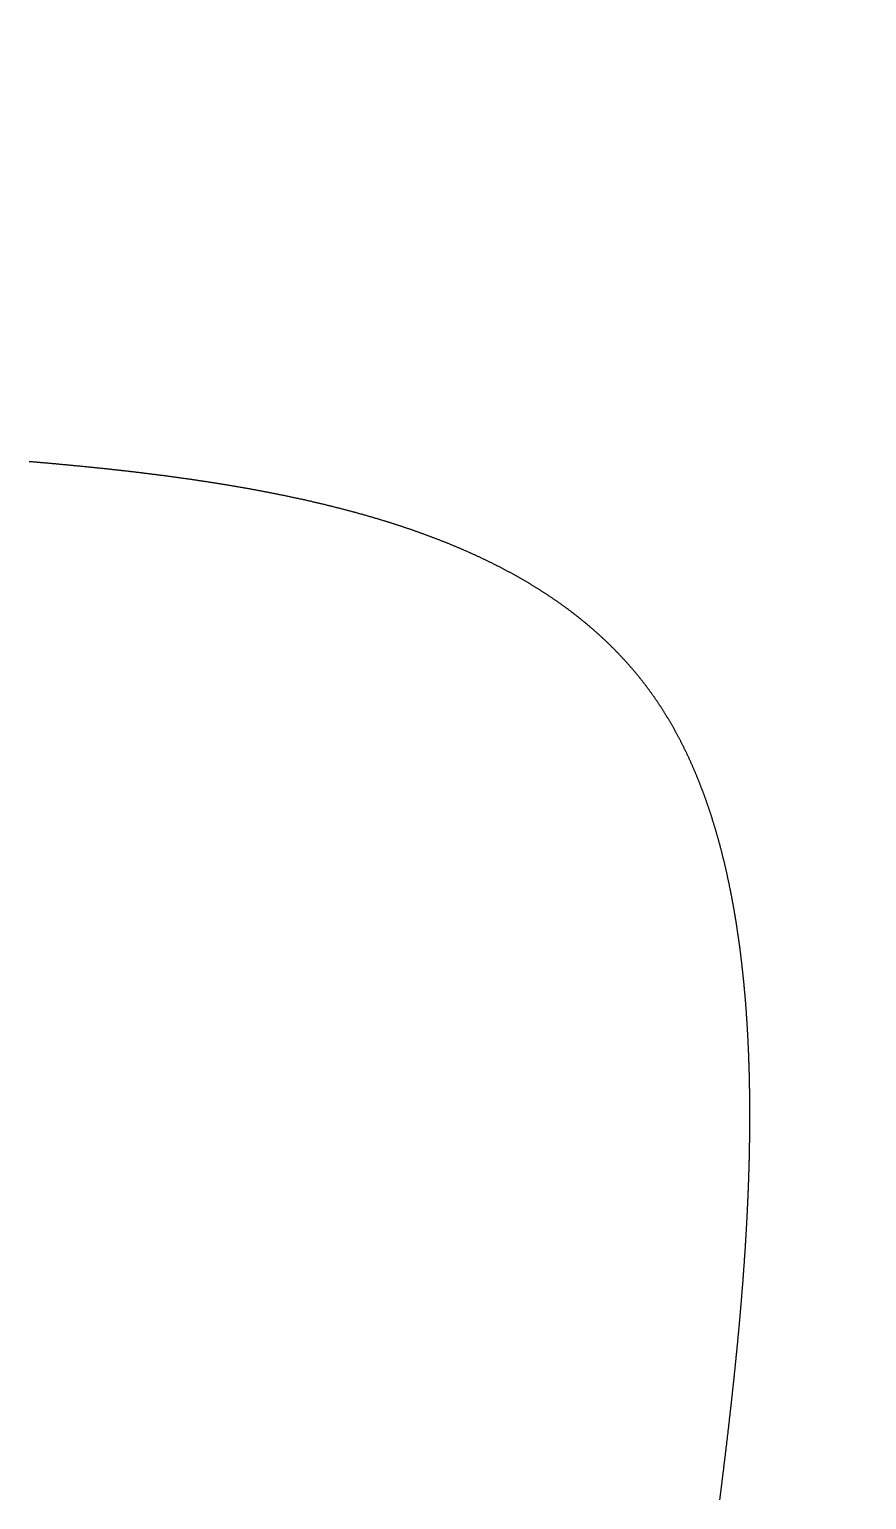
# Model space of a CAD drawing. Header units: millimetres. Extents: x 88 to 97873, y 32 to 55088.
# Drawn here: x 48704.098 to 48706.492, y 4954.312 to 4958.513 of the extents above; entities that cross this region are included whole.
import ezdxf

# ---------------------------------------------------------------- set-up
doc = ezdxf.new("R2010")
doc.units = ezdxf.units.MM
doc.header["$LTSCALE"] = 0.3

msp = doc.modelspace()

# ---------------------------------------------------------------- linework, layer by layer
msp.add_lwpolyline([(48706.0723, 4954.3116), (48706.0725, 4954.3135), (48706.0728, 4954.3154), (48706.073, 4954.3173), (48706.0733, 4954.3192), (48706.0735, 4954.3211), (48706.0738, 4954.3231), (48706.074, 4954.325), (48706.0742, 4954.3269), (48706.0745, 4954.3288), (48706.0747, 4954.3307), (48706.075, 4954.3326), (48706.0752, 4954.3345), (48706.0755, 4954.3364), (48706.0757, 4954.3384), (48706.0759, 4954.3403), (48706.0762, 4954.3422), (48706.0764, 4954.3441), (48706.0767, 4954.346), (48706.0769, 4954.348), (48706.0771, 4954.3499), (48706.0774, 4954.3518), (48706.0776, 4954.3537), (48706.0779, 4954.3557), (48706.0781, 4954.3576), (48706.0783, 4954.3595), (48706.0786, 4954.3615), (48706.0788, 4954.3634), (48706.0791, 4954.3653), (48706.0793, 4954.3673), (48706.0796, 4954.3692), (48706.0798, 4954.3712), (48706.08, 4954.3731), (48706.0803, 4954.375), (48706.0805, 4954.377), (48706.0808, 4954.3789), (48706.081, 4954.3809), (48706.0812, 4954.3828), (48706.0815, 4954.3848), (48706.0817, 4954.3867), (48706.082, 4954.3887), (48706.0822, 4954.3906), (48706.0824, 4954.3926), (48706.0827, 4954.3946), (48706.0829, 4954.3965), (48706.0832, 4954.3985), (48706.0834, 4954.4004), (48706.0836, 4954.4024), (48706.0839, 4954.4044), (48706.0841, 4954.4063), (48706.0844, 4954.4083), (48706.0846, 4954.4103), (48706.0848, 4954.4122), (48706.0851, 4954.4142), (48706.0853, 4954.4162), (48706.0856, 4954.4182), (48706.0858, 4954.4201), (48706.086, 4954.4221), (48706.0863, 4954.4241), (48706.0865, 4954.4261), (48706.0868, 4954.4281), (48706.087, 4954.43), (48706.0872, 4954.432), (48706.0875, 4954.434), (48706.0877, 4954.436), (48706.088, 4954.438), (48706.0882, 4954.44), (48706.0884, 4954.442), (48706.0887, 4954.444), (48706.0889, 4954.446), (48706.0891, 4954.448), (48706.0894, 4954.45), (48706.0896, 4954.452), (48706.0899, 4954.454), (48706.0901, 4954.456), (48706.0903, 4954.458), (48706.0906, 4954.46), (48706.0908, 4954.462), (48706.0911, 4954.464), (48706.0913, 4954.466), (48706.0915, 4954.468), (48706.0918, 4954.47), (48706.092, 4954.4721), (48706.0923, 4954.4741), (48706.0925, 4954.4761), (48706.0927, 4954.4781), (48706.093, 4954.4801), (48706.0932, 4954.4822), (48706.0934, 4954.4842), (48706.0937, 4954.4862), (48706.0939, 4954.4882), (48706.0942, 4954.4903), (48706.0944, 4954.4923), (48706.0946, 4954.4943), (48706.0949, 4954.4964), (48706.0951, 4954.4984), (48706.0953, 4954.5004), (48706.0956, 4954.5025), (48706.0958, 4954.5045), (48706.0961, 4954.5065), (48706.0963, 4954.5086), (48706.0965, 4954.5106), (48706.0968, 4954.5127), (48706.097, 4954.5147), (48706.0972, 4954.5168), (48706.0975, 4954.5188), (48706.0977, 4954.5209), (48706.098, 4954.5229), (48706.0982, 4954.525), (48706.0984, 4954.527), (48706.0987, 4954.5291), (48706.0989, 4954.5311), (48706.0991, 4954.5332), (48706.0994, 4954.5353), (48706.0996, 4954.5373), (48706.0998, 4954.5394), (48706.1001, 4954.5414), (48706.1003, 4954.5435), (48706.1006, 4954.5456), (48706.1008, 4954.5476), (48706.101, 4954.5497), (48706.1013, 4954.5518), (48706.1015, 4954.5539), (48706.1017, 4954.5559), (48706.102, 4954.558), (48706.1022, 4954.5601), (48706.1024, 4954.5622), (48706.1027, 4954.5642), (48706.1029, 4954.5663), (48706.1031, 4954.5684), (48706.1034, 4954.5705), (48706.1036, 4954.5726), (48706.1038, 4954.5746), (48706.1041, 4954.5767), (48706.1043, 4954.5788), (48706.1045, 4954.5809), (48706.1048, 4954.583), (48706.105, 4954.5851), (48706.1052, 4954.5872), (48706.1055, 4954.5893), (48706.1057, 4954.5914), (48706.1059, 4954.5935), (48706.1062, 4954.5956), (48706.1064, 4954.5977), (48706.1066, 4954.5998), (48706.1069, 4954.6019), (48706.1071, 4954.604), (48706.1073, 4954.6061), (48706.1075, 4954.6082), (48706.1078, 4954.6103), (48706.108, 4954.6124), (48706.1082, 4954.6145), (48706.1085, 4954.6166), (48706.1087, 4954.6187), (48706.1089, 4954.6208), (48706.1092, 4954.623), (48706.1094, 4954.6251), (48706.1096, 4954.6272), (48706.1098, 4954.6293), (48706.1101, 4954.6314), (48706.1103, 4954.6335), (48706.1105, 4954.6357), (48706.1108, 4954.6378), (48706.111, 4954.6399), (48706.1112, 4954.642), (48706.1114, 4954.6442), (48706.1117, 4954.6463), (48706.1119, 4954.6484), (48706.1121, 4954.6505), (48706.1123, 4954.6527), (48706.1126, 4954.6548), (48706.1128, 4954.6569), (48706.113, 4954.6591), (48706.1132, 4954.6612), (48706.1135, 4954.6634), (48706.1137, 4954.6655), (48706.1139, 4954.6676), (48706.1141, 4954.6698), (48706.1144, 4954.6719), (48706.1146, 4954.6741), (48706.1148, 4954.6762), (48706.115, 4954.6783), (48706.1153, 4954.6805), (48706.1155, 4954.6826), (48706.1157, 4954.6848), (48706.1159, 4954.6869), (48706.1161, 4954.6891), (48706.1164, 4954.6912), (48706.1166, 4954.6934), (48706.1168, 4954.6955), (48706.117, 4954.6977), (48706.1172, 4954.6998), (48706.1175, 4954.702), (48706.1177, 4954.7042), (48706.1179, 4954.7063), (48706.1181, 4954.7085), (48706.1183, 4954.7106), (48706.1186, 4954.7128), (48706.1188, 4954.715), (48706.119, 4954.7171), (48706.1192, 4954.7193), (48706.1194, 4954.7215), (48706.1196, 4954.7236), (48706.1199, 4954.7258), (48706.1201, 4954.728), (48706.1203, 4954.7301), (48706.1205, 4954.7323), (48706.1207, 4954.7345), (48706.1209, 4954.7366), (48706.1211, 4954.7388), (48706.1214, 4954.741), (48706.1216, 4954.7432), (48706.1218, 4954.7453), (48706.122, 4954.7475), (48706.1222, 4954.7497), (48706.1224, 4954.7519), (48706.1226, 4954.7541), (48706.1228, 4954.7562), (48706.123, 4954.7584), (48706.1233, 4954.7606), (48706.1235, 4954.7628), (48706.1237, 4954.765), (48706.1239, 4954.7672), (48706.1241, 4954.7694), (48706.1243, 4954.7715), (48706.1245, 4954.7737), (48706.1247, 4954.7759), (48706.1249, 4954.7781), (48706.1251, 4954.7803), (48706.1253, 4954.7825), (48706.1255, 4954.7847), (48706.1257, 4954.7869), (48706.126, 4954.7891), (48706.1262, 4954.7913), (48706.1264, 4954.7935), (48706.1266, 4954.7957), (48706.1268, 4954.7979), (48706.127, 4954.8001), (48706.1272, 4954.8023), (48706.1274, 4954.8045), (48706.1276, 4954.8067), (48706.1278, 4954.8089), (48706.128, 4954.8111), (48706.1282, 4954.8133), (48706.1284, 4954.8155), (48706.1286, 4954.8177), (48706.1288, 4954.8199), (48706.129, 4954.8221), (48706.1292, 4954.8243), (48706.1294, 4954.8266), (48706.1296, 4954.8288), (48706.1298, 4954.831), (48706.13, 4954.8332), (48706.1302, 4954.8354), (48706.1304, 4954.8376), (48706.1306, 4954.8398), (48706.1307, 4954.8421), (48706.1309, 4954.8443), (48706.1311, 4954.8465), (48706.1313, 4954.8487), (48706.1315, 4954.8509), (48706.1317, 4954.8532), (48706.1319, 4954.8554), (48706.1321, 4954.8576), (48706.1323, 4954.8598), (48706.1325, 4954.862), (48706.1327, 4954.8643), (48706.1329, 4954.8665), (48706.133, 4954.8687), (48706.1332, 4954.8709), (48706.1334, 4954.8732), (48706.1336, 4954.8754), (48706.1338, 4954.8776), (48706.134, 4954.8799), (48706.1342, 4954.8821), (48706.1343, 4954.8843), (48706.1345, 4954.8866), (48706.1347, 4954.8888), (48706.1349, 4954.891), (48706.1351, 4954.8933), (48706.1353, 4954.8955), (48706.1354, 4954.8977), (48706.1356, 4954.9), (48706.1358, 4954.9022), (48706.136, 4954.9044), (48706.1362, 4954.9067), (48706.1364, 4954.9089), (48706.1365, 4954.9112), (48706.1367, 4954.9134), (48706.1369, 4954.9156), (48706.1371, 4954.9179), (48706.1372, 4954.9201), (48706.1374, 4954.9224), (48706.1376, 4954.9246), (48706.1378, 4954.9269), (48706.1379, 4954.9291), (48706.1381, 4954.9314), (48706.1383, 4954.9336), (48706.1385, 4954.9359), (48706.1386, 4954.9381), (48706.1388, 4954.9404), (48706.139, 4954.9426), (48706.1391, 4954.9449), (48706.1393, 4954.9471), (48706.1395, 4954.9494), (48706.1397, 4954.9516), (48706.1398, 4954.9539), (48706.14, 4954.9561), (48706.1402, 4954.9584), (48706.1403, 4954.9606), (48706.1405, 4954.9629), (48706.1407, 4954.9651), (48706.1408, 4954.9674), (48706.141, 4954.9696), (48706.1411, 4954.9719), (48706.1413, 4954.9742), (48706.1415, 4954.9764), (48706.1416, 4954.9787), (48706.1418, 4954.9809), (48706.1419, 4954.9832), (48706.1421, 4954.9855), (48706.1423, 4954.9877), (48706.1424, 4954.99), (48706.1426, 4954.9923), (48706.1427, 4954.9945), (48706.1429, 4954.9968), (48706.1431, 4954.999), (48706.1432, 4955.0013), (48706.1434, 4955.0036), (48706.1435, 4955.0058), (48706.1437, 4955.0081), (48706.1438, 4955.0104), (48706.144, 4955.0126), (48706.1441, 4955.0149), (48706.1443, 4955.0172), (48706.1444, 4955.0194), (48706.1446, 4955.0217), (48706.1447, 4955.024), (48706.1449, 4955.0263), (48706.145, 4955.0285), (48706.1452, 4955.0308), (48706.1453, 4955.0331), (48706.1455, 4955.0353), (48706.1456, 4955.0376), (48706.1457, 4955.0399), (48706.1459, 4955.0422), (48706.146, 4955.0444), (48706.1462, 4955.0467), (48706.1463, 4955.049), (48706.1464, 4955.0513), (48706.1466, 4955.0535), (48706.1467, 4955.0558), (48706.1469, 4955.0581), (48706.147, 4955.0604), (48706.1471, 4955.0627), (48706.1473, 4955.0649), (48706.1474, 4955.0672), (48706.1475, 4955.0695), (48706.1477, 4955.0718), (48706.1478, 4955.0741), (48706.1479, 4955.0763), (48706.1481, 4955.0786), (48706.1482, 4955.0809), (48706.1483, 4955.0832), (48706.1485, 4955.0855), (48706.1486, 4955.0877), (48706.1487, 4955.09), (48706.1488, 4955.0923), (48706.149, 4955.0946), (48706.1491, 4955.0969), (48706.1492, 4955.0992), (48706.1494, 4955.1015), (48706.1495, 4955.1037), (48706.1496, 4955.106), (48706.1497, 4955.1083), (48706.1498, 4955.1106), (48706.15, 4955.1129), (48706.1501, 4955.1152), (48706.1502, 4955.1175), (48706.1503, 4955.1197), (48706.1504, 4955.122), (48706.1506, 4955.1243), (48706.1507, 4955.1266), (48706.1508, 4955.1289), (48706.1509, 4955.1312), (48706.151, 4955.1335), (48706.1511, 4955.1358), (48706.1512, 4955.1381), (48706.1513, 4955.1404), (48706.1515, 4955.1426), (48706.1516, 4955.1449), (48706.1517, 4955.1472), (48706.1518, 4955.1495), (48706.1519, 4955.1518), (48706.152, 4955.1541), (48706.1521, 4955.1564), (48706.1522, 4955.1587), (48706.1523, 4955.161), (48706.1524, 4955.1633), (48706.1525, 4955.1656), (48706.1526, 4955.1679), (48706.1527, 4955.1702), (48706.1528, 4955.1725), (48706.1529, 4955.1748), (48706.153, 4955.177), (48706.1531, 4955.1793), (48706.1532, 4955.1816), (48706.1533, 4955.1839), (48706.1534, 4955.1862), (48706.1535, 4955.1885), (48706.1536, 4955.1908), (48706.1537, 4955.1931), (48706.1538, 4955.1954), (48706.1539, 4955.1977), (48706.1539, 4955.2), (48706.154, 4955.2023), (48706.1541, 4955.2046), (48706.1542, 4955.2069), (48706.1543, 4955.2092), (48706.1544, 4955.2115), (48706.1545, 4955.2138), (48706.1545, 4955.2161), (48706.1546, 4955.2184), (48706.1547, 4955.2207), (48706.1548, 4955.223), (48706.1549, 4955.2253), (48706.155, 4955.2276), (48706.155, 4955.2299), (48706.1551, 4955.2322), (48706.1552, 4955.2345), (48706.1553, 4955.2368), (48706.1553, 4955.2391), (48706.1554, 4955.2414), (48706.1555, 4955.2437), (48706.1556, 4955.246), (48706.1556, 4955.2483), (48706.1557, 4955.2506), (48706.1558, 4955.2529), (48706.1558, 4955.2552), (48706.1559, 4955.2575), (48706.156, 4955.2598), (48706.156, 4955.2621), (48706.1561, 4955.2644), (48706.1562, 4955.2667), (48706.1562, 4955.269), (48706.1563, 4955.2713), (48706.1563, 4955.2736), (48706.1564, 4955.2759), (48706.1565, 4955.2782), (48706.1565, 4955.2805), (48706.1566, 4955.2828), (48706.1566, 4955.2851), (48706.1567, 4955.2874), (48706.1567, 4955.2897), (48706.1568, 4955.292), (48706.1568, 4955.2943), (48706.1569, 4955.2966), (48706.1569, 4955.2989), (48706.157, 4955.3013), (48706.157, 4955.3036), (48706.1571, 4955.3059), (48706.1571, 4955.3082), (48706.1572, 4955.3105), (48706.1572, 4955.3128), (48706.1573, 4955.3151), (48706.1573, 4955.3174), (48706.1574, 4955.3197), (48706.1574, 4955.322), (48706.1574, 4955.3243), (48706.1575, 4955.3266), (48706.1575, 4955.3289), (48706.1575, 4955.3312), (48706.1576, 4955.3335), (48706.1576, 4955.3358), (48706.1576, 4955.3381), (48706.1577, 4955.3404), (48706.1577, 4955.3427), (48706.1577, 4955.345), (48706.1578, 4955.3473), (48706.1578, 4955.3496), (48706.1578, 4955.3519), (48706.1579, 4955.3542), (48706.1579, 4955.3565), (48706.1579, 4955.3588), (48706.1579, 4955.3611), (48706.1579, 4955.3634), (48706.158, 4955.3657), (48706.158, 4955.368), (48706.158, 4955.3703), (48706.158, 4955.3726), (48706.158, 4955.3749), (48706.1581, 4955.3772), (48706.1581, 4955.3795), (48706.1581, 4955.3818), (48706.1581, 4955.3841), (48706.1581, 4955.3864), (48706.1581, 4955.3887), (48706.1581, 4955.391), (48706.1581, 4955.3933), (48706.1581, 4955.3956), (48706.1582, 4955.3979), (48706.1582, 4955.4002), (48706.1582, 4955.4025), (48706.1582, 4955.4048), (48706.1582, 4955.4071), (48706.1582, 4955.4094), (48706.1582, 4955.4117), (48706.1582, 4955.414), (48706.1582, 4955.4163), (48706.1582, 4955.4186), (48706.1582, 4955.4209), (48706.1582, 4955.4232), (48706.1581, 4955.4255), (48706.1581, 4955.4278), (48706.1581, 4955.4301), (48706.1581, 4955.4324), (48706.1581, 4955.4347), (48706.1581, 4955.437), (48706.1581, 4955.4393), (48706.1581, 4955.4416), (48706.1581, 4955.4439), (48706.158, 4955.4462), (48706.158, 4955.4485), (48706.158, 4955.4508), (48706.158, 4955.4531), (48706.158, 4955.4554), (48706.1579, 4955.4577), (48706.1579, 4955.46), (48706.1579, 4955.4623), (48706.1579, 4955.4646), (48706.1578, 4955.4669), (48706.1578, 4955.4692), (48706.1578, 4955.4715), (48706.1577, 4955.4738), (48706.1577, 4955.4761), (48706.1577, 4955.4784), (48706.1576, 4955.4806), (48706.1576, 4955.4829), (48706.1576, 4955.4852), (48706.1575, 4955.4875), (48706.1575, 4955.4898), (48706.1575, 4955.4921), (48706.1574, 4955.4944), (48706.1574, 4955.4967), (48706.1573, 4955.499), (48706.1573, 4955.5013), (48706.1572, 4955.5036), (48706.1572, 4955.5059), (48706.1571, 4955.5081), (48706.1571, 4955.5104), (48706.1571, 4955.5127), (48706.157, 4955.515), (48706.1569, 4955.5173), (48706.1569, 4955.5196), (48706.1568, 4955.5219), (48706.1568, 4955.5242), (48706.1567, 4955.5264), (48706.1567, 4955.5287), (48706.1566, 4955.531), (48706.1565, 4955.5333), (48706.1565, 4955.5356), (48706.1564, 4955.5379), (48706.1564, 4955.5402), (48706.1563, 4955.5424), (48706.1562, 4955.5447), (48706.1561, 4955.547), (48706.1561, 4955.5493), (48706.156, 4955.5516), (48706.1559, 4955.5539), (48706.1559, 4955.5561), (48706.1558, 4955.5584), (48706.1557, 4955.5607), (48706.1556, 4955.563), (48706.1556, 4955.5653), (48706.1555, 4955.5676), (48706.1554, 4955.5698), (48706.1553, 4955.5721), (48706.1552, 4955.5744), (48706.1551, 4955.5767), (48706.1551, 4955.5789), (48706.155, 4955.5812), (48706.1549, 4955.5835), (48706.1548, 4955.5858), (48706.1547, 4955.5881), (48706.1546, 4955.5903), (48706.1545, 4955.5926), (48706.1544, 4955.5949), (48706.1543, 4955.5972), (48706.1542, 4955.5994), (48706.1541, 4955.6017), (48706.154, 4955.604), (48706.1539, 4955.6062), (48706.1538, 4955.6085), (48706.1537, 4955.6108), (48706.1536, 4955.6131), (48706.1535, 4955.6153), (48706.1534, 4955.6176), (48706.1533, 4955.6199), (48706.1532, 4955.6221), (48706.1531, 4955.6244), (48706.1529, 4955.6267), (48706.1528, 4955.6289), (48706.1527, 4955.6312), (48706.1526, 4955.6335), (48706.1525, 4955.6357), (48706.1524, 4955.638), (48706.1522, 4955.6403), (48706.1521, 4955.6425), (48706.152, 4955.6448), (48706.1519, 4955.6471), (48706.1517, 4955.6493), (48706.1516, 4955.6516), (48706.1515, 4955.6538), (48706.1513, 4955.6561), (48706.1512, 4955.6584), (48706.1511, 4955.6606), (48706.1509, 4955.6629), (48706.1508, 4955.6651), (48706.1507, 4955.6674), (48706.1505, 4955.6697), (48706.1504, 4955.6719), (48706.1503, 4955.6742), (48706.1501, 4955.6764), (48706.15, 4955.6787), (48706.1498, 4955.6809), (48706.1497, 4955.6832), (48706.1495, 4955.6854), (48706.1494, 4955.6877), (48706.1492, 4955.6899), (48706.1491, 4955.6922), (48706.1489, 4955.6944), (48706.1488, 4955.6967), (48706.1486, 4955.6989), (48706.1484, 4955.7012), (48706.1483, 4955.7034), (48706.1481, 4955.7057), (48706.148, 4955.7079), (48706.1478, 4955.7102), (48706.1476, 4955.7124), (48706.1475, 4955.7147), (48706.1473, 4955.7169), (48706.1471, 4955.7192), (48706.147, 4955.7214), (48706.1468, 4955.7236), (48706.1466, 4955.7259), (48706.1464, 4955.7281), (48706.1463, 4955.7304), (48706.1461, 4955.7326), (48706.1459, 4955.7348), (48706.1457, 4955.7371), (48706.1455, 4955.7393), (48706.1453, 4955.7416), (48706.1452, 4955.7438), (48706.145, 4955.746), (48706.1448, 4955.7483), (48706.1446, 4955.7505), (48706.1444, 4955.7527), (48706.1442, 4955.755), (48706.144, 4955.7572), (48706.1438, 4955.7594), (48706.1436, 4955.7616), (48706.1434, 4955.7639), (48706.1432, 4955.7661), (48706.143, 4955.7683), (48706.1428, 4955.7706), (48706.1426, 4955.7728), (48706.1424, 4955.775), (48706.1422, 4955.7772), (48706.142, 4955.7795), (48706.1418, 4955.7817), (48706.1416, 4955.7839), (48706.1414, 4955.7861), (48706.1411, 4955.7883), (48706.1409, 4955.7906), (48706.1407, 4955.7928), (48706.1405, 4955.795), (48706.1403, 4955.7972), (48706.14, 4955.7994), (48706.1398, 4955.8016), (48706.1396, 4955.8039), (48706.1394, 4955.8061), (48706.1391, 4955.8083), (48706.1389, 4955.8105), (48706.1387, 4955.8127), (48706.1384, 4955.8149), (48706.1382, 4955.8171), (48706.138, 4955.8193), (48706.1377, 4955.8215), (48706.1375, 4955.8237), (48706.1373, 4955.826), (48706.137, 4955.8282), (48706.1368, 4955.8304), (48706.1365, 4955.8326), (48706.1363, 4955.8348), (48706.136, 4955.837), (48706.1358, 4955.8392), (48706.1355, 4955.8414), (48706.1353, 4955.8436), (48706.135, 4955.8458), (48706.1348, 4955.848), (48706.1345, 4955.8502), (48706.1342, 4955.8524), (48706.134, 4955.8545), (48706.1337, 4955.8567), (48706.1335, 4955.8589), (48706.1332, 4955.8611), (48706.1329, 4955.8633), (48706.1327, 4955.8655), (48706.1324, 4955.8677), (48706.1321, 4955.8699), (48706.1318, 4955.8721), (48706.1316, 4955.8743), (48706.1313, 4955.8764), (48706.131, 4955.8786), (48706.1307, 4955.8808), (48706.1304, 4955.883), (48706.1302, 4955.8852), (48706.1299, 4955.8874), (48706.1296, 4955.8895), (48706.1293, 4955.8917), (48706.129, 4955.8939), (48706.1287, 4955.8961), (48706.1284, 4955.8982), (48706.1281, 4955.9004), (48706.1278, 4955.9026), (48706.1275, 4955.9048), (48706.1272, 4955.9069), (48706.1269, 4955.9091), (48706.1266, 4955.9113), (48706.1263, 4955.9134), (48706.126, 4955.9156), (48706.1257, 4955.9178), (48706.1254, 4955.9199), (48706.1251, 4955.9221), (48706.1248, 4955.9243), (48706.1245, 4955.9264), (48706.1241, 4955.9286), (48706.1238, 4955.9307), (48706.1235, 4955.9329), (48706.1232, 4955.9351), (48706.1229, 4955.9372), (48706.1225, 4955.9394), (48706.1222, 4955.9415), (48706.1219, 4955.9437), (48706.1216, 4955.9458), (48706.1212, 4955.948), (48706.1209, 4955.9501), (48706.1206, 4955.9523), (48706.1202, 4955.9544), (48706.1199, 4955.9566), (48706.1195, 4955.9587), (48706.1192, 4955.9609), (48706.1189, 4955.963), (48706.1185, 4955.9651), (48706.1182, 4955.9673), (48706.1178, 4955.9694), (48706.1175, 4955.9716), (48706.1171, 4955.9737), (48706.1168, 4955.9758), (48706.1164, 4955.978), (48706.1161, 4955.9801), (48706.1157, 4955.9822), (48706.1153, 4955.9844), (48706.115, 4955.9865), (48706.1146, 4955.9886), (48706.1142, 4955.9908), (48706.1139, 4955.9929), (48706.1135, 4955.995), (48706.1131, 4955.9971), (48706.1128, 4955.9993), (48706.1124, 4956.0014), (48706.112, 4956.0035), (48706.1116, 4956.0056), (48706.1113, 4956.0078), (48706.1109, 4956.0099), (48706.1105, 4956.012), (48706.1101, 4956.0141), (48706.1097, 4956.0162), (48706.1093, 4956.0183), (48706.1089, 4956.0204), (48706.1086, 4956.0226), (48706.1082, 4956.0247), (48706.1078, 4956.0268), (48706.1074, 4956.0289), (48706.107, 4956.031), (48706.1066, 4956.0331), (48706.1062, 4956.0352), (48706.1058, 4956.0373), (48706.1054, 4956.0394), (48706.1049, 4956.0415), (48706.1045, 4956.0436), (48706.1041, 4956.0457), (48706.1037, 4956.0478), (48706.1033, 4956.0499), (48706.1029, 4956.052), (48706.1025, 4956.0541), (48706.102, 4956.0562), (48706.1016, 4956.0582), (48706.1012, 4956.0603), (48706.1008, 4956.0624), (48706.1003, 4956.0645), (48706.0999, 4956.0666), (48706.0995, 4956.0687), (48706.0991, 4956.0708), (48706.0986, 4956.0728), (48706.0982, 4956.0749), (48706.0977, 4956.077), (48706.0973, 4956.0791), (48706.0969, 4956.0811), (48706.0964, 4956.0832), (48706.096, 4956.0853), (48706.0955, 4956.0874), (48706.0951, 4956.0894), (48706.0946, 4956.0915), (48706.0942, 4956.0936), (48706.0937, 4956.0956), (48706.0933, 4956.0977), (48706.0928, 4956.0998), (48706.0923, 4956.1018), (48706.0919, 4956.1039), (48706.0914, 4956.1059), (48706.0909, 4956.108), (48706.0905, 4956.11), (48706.09, 4956.1121), (48706.0895, 4956.1142), (48706.0891, 4956.1162), (48706.0886, 4956.1183), (48706.0881, 4956.1203), (48706.0876, 4956.1223), (48706.0871, 4956.1244), (48706.0867, 4956.1264), (48706.0862, 4956.1285), (48706.0857, 4956.1305), (48706.0852, 4956.1326), (48706.0847, 4956.1346), (48706.0842, 4956.1366), (48706.0837, 4956.1387), (48706.0832, 4956.1407), (48706.0827, 4956.1427), (48706.0822, 4956.1448), (48706.0817, 4956.1468), (48706.0812, 4956.1488), (48706.0807, 4956.1509), (48706.0802, 4956.1529), (48706.0797, 4956.1549), (48706.0792, 4956.1569), (48706.0787, 4956.159), (48706.0782, 4956.161), (48706.0776, 4956.163), (48706.0771, 4956.165), (48706.0766, 4956.167), (48706.0761, 4956.169), (48706.0756, 4956.1711), (48706.075, 4956.1731), (48706.0745, 4956.1751), (48706.074, 4956.1771), (48706.0734, 4956.1791), (48706.0729, 4956.1811), (48706.0724, 4956.1831), (48706.0718, 4956.1851), (48706.0713, 4956.1871), (48706.0707, 4956.1891), (48706.0702, 4956.1911), (48706.0696, 4956.1931), (48706.0691, 4956.1951), (48706.0685, 4956.1971), (48706.068, 4956.1991), (48706.0674, 4956.2011), (48706.0669, 4956.203), (48706.0663, 4956.205), (48706.0658, 4956.207), (48706.0652, 4956.209), (48706.0646, 4956.211), (48706.0641, 4956.213), (48706.0635, 4956.2149), (48706.0629, 4956.2169), (48706.0623, 4956.2189), (48706.0618, 4956.2209), (48706.0612, 4956.2228), (48706.0606, 4956.2248), (48706.06, 4956.2268), (48706.0595, 4956.2287), (48706.0589, 4956.2307), (48706.0583, 4956.2327), (48706.0577, 4956.2346), (48706.0571, 4956.2366), (48706.0565, 4956.2386), (48706.0559, 4956.2405), (48706.0553, 4956.2425), (48706.0547, 4956.2444), (48706.0541, 4956.2464), (48706.0535, 4956.2483), (48706.0529, 4956.2503), (48706.0523, 4956.2522), (48706.0517, 4956.2542), (48706.0511, 4956.2561), (48706.0505, 4956.2581), (48706.0499, 4956.26), (48706.0492, 4956.2619), (48706.0486, 4956.2639), (48706.048, 4956.2658), (48706.0474, 4956.2677), (48706.0467, 4956.2697), (48706.0461, 4956.2716), (48706.0455, 4956.2735), (48706.0449, 4956.2755), (48706.0442, 4956.2774), (48706.0436, 4956.2793), (48706.0429, 4956.2812), (48706.0423, 4956.2831), (48706.0417, 4956.2851), (48706.041, 4956.287), (48706.0404, 4956.2889), (48706.0397, 4956.2908), (48706.0391, 4956.2927), (48706.0384, 4956.2946), (48706.0378, 4956.2965), (48706.0371, 4956.2984), (48706.0364, 4956.3004), (48706.0358, 4956.3023), (48706.0351, 4956.3042), (48706.0345, 4956.3061), (48706.0338, 4956.308), (48706.0331, 4956.3098), (48706.0324, 4956.3117), (48706.0318, 4956.3136), (48706.0311, 4956.3155), (48706.0304, 4956.3174), (48706.0297, 4956.3193), (48706.0291, 4956.3212), (48706.0284, 4956.3231), (48706.0277, 4956.3249), (48706.027, 4956.3268), (48706.0263, 4956.3287), (48706.0256, 4956.3306), (48706.0249, 4956.3325), (48706.0242, 4956.3343), (48706.0235, 4956.3362), (48706.0228, 4956.3381), (48706.0221, 4956.3399), (48706.0214, 4956.3418), (48706.0207, 4956.3437), (48706.02, 4956.3455), (48706.0193, 4956.3474), (48706.0186, 4956.3492), (48706.0178, 4956.3511), (48706.0171, 4956.3529), (48706.0164, 4956.3548), (48706.0157, 4956.3566), (48706.0149, 4956.3585), (48706.0142, 4956.3603), (48706.0135, 4956.3622), (48706.0128, 4956.364), (48706.012, 4956.3659), (48706.0113, 4956.3677), (48706.0105, 4956.3695), (48706.0098, 4956.3714), (48706.0091, 4956.3732), (48706.0083, 4956.375), (48706.0076, 4956.3769), (48706.0068, 4956.3787), (48706.0061, 4956.3805), (48706.0053, 4956.3823), (48706.0046, 4956.3842), (48706.0038, 4956.386), (48706.003, 4956.3878), (48706.0023, 4956.3896), (48706.0015, 4956.3914), (48706.0007, 4956.3932), (48706, 4956.3951), (48705.9992, 4956.3969), (48705.9984, 4956.3987), (48705.9976, 4956.4005), (48705.9969, 4956.4023), (48705.9961, 4956.4041), (48705.9953, 4956.4059), (48705.9945, 4956.4077), (48705.9937, 4956.4095), (48705.9929, 4956.4113), (48705.9921, 4956.413), (48705.9913, 4956.4148), (48705.9905, 4956.4166), (48705.9897, 4956.4184), (48705.9889, 4956.4202), (48705.9881, 4956.422), (48705.9873, 4956.4237), (48705.9865, 4956.4255), (48705.9857, 4956.4273), (48705.9849, 4956.4291), (48705.9841, 4956.4308), (48705.9833, 4956.4326), (48705.9824, 4956.4344), (48705.9816, 4956.4361), (48705.9808, 4956.4379), (48705.98, 4956.4396), (48705.9791, 4956.4414), (48705.9783, 4956.4432), (48705.9775, 4956.4449), (48705.9766, 4956.4467), (48705.9758, 4956.4484), (48705.975, 4956.4502), (48705.9741, 4956.4519), (48705.9733, 4956.4536), (48705.9724, 4956.4554), (48705.9716, 4956.4571), (48705.9707, 4956.4589), (48705.9699, 4956.4606), (48705.969, 4956.4623), (48705.9682, 4956.4641), (48705.9673, 4956.4658), (48705.9664, 4956.4675), (48705.9656, 4956.4692), (48705.9647, 4956.471), (48705.9638, 4956.4727), (48705.9629, 4956.4744), (48705.9621, 4956.4761), (48705.9612, 4956.4778), (48705.9603, 4956.4795), (48705.9594, 4956.4812), (48705.9585, 4956.4829), (48705.9577, 4956.4847), (48705.9568, 4956.4864), (48705.9559, 4956.4881), (48705.955, 4956.4898), (48705.9541, 4956.4914), (48705.9532, 4956.4931), (48705.9523, 4956.4948), (48705.9514, 4956.4965), (48705.9505, 4956.4982), (48705.9496, 4956.4999), (48705.9487, 4956.5016), (48705.9477, 4956.5033), (48705.9468, 4956.5049), (48705.9459, 4956.5066), (48705.945, 4956.5083), (48705.9441, 4956.51), (48705.9431, 4956.5116), (48705.9422, 4956.5133), (48705.9413, 4956.515), (48705.9403, 4956.5166), (48705.9394, 4956.5183), (48705.9385, 4956.5199), (48705.9375, 4956.5216), (48705.9366, 4956.5233), (48705.9356, 4956.5249), (48705.9347, 4956.5266), (48705.9337, 4956.5282), (48705.9328, 4956.5298), (48705.9318, 4956.5315), (48705.9309, 4956.5331), (48705.9299, 4956.5348), (48705.929, 4956.5364), (48705.928, 4956.538), (48705.927, 4956.5397), (48705.9261, 4956.5413), (48705.9251, 4956.5429), (48705.9241, 4956.5445), (48705.9231, 4956.5462), (48705.9222, 4956.5478), (48705.9212, 4956.5494), (48705.9202, 4956.551), (48705.9192, 4956.5526), (48705.9182, 4956.5542), (48705.9172, 4956.5558), (48705.9162, 4956.5575), (48705.9152, 4956.5591), (48705.9142, 4956.5607), (48705.9132, 4956.5623), (48705.9122, 4956.5639), (48705.9112, 4956.5654), (48705.9102, 4956.567), (48705.9092, 4956.5686), (48705.9082, 4956.5702), (48705.9072, 4956.5718), (48705.9062, 4956.5734), (48705.9051, 4956.575), (48705.9041, 4956.5765), (48705.9031, 4956.5781), (48705.9021, 4956.5797), (48705.901, 4956.5813), (48705.9, 4956.5828), (48705.8989, 4956.5844), (48705.8979, 4956.586), (48705.8969, 4956.5875), (48705.8958, 4956.5891), (48705.8948, 4956.5906), (48705.8937, 4956.5922), (48705.8927, 4956.5937), (48705.8916, 4956.5953), (48705.8906, 4956.5968), (48705.8895, 4956.5984), (48705.8884, 4956.5999), (48705.8874, 4956.6015), (48705.8863, 4956.603), (48705.8852, 4956.6045), (48705.8842, 4956.6061), (48705.8831, 4956.6076), (48705.882, 4956.6091), (48705.8809, 4956.6106), (48705.8799, 4956.6122), (48705.8788, 4956.6137), (48705.8777, 4956.6152), (48705.8766, 4956.6167), (48705.8755, 4956.6182), (48705.8744, 4956.6197), (48705.8733, 4956.6212), (48705.8722, 4956.6227), (48705.8711, 4956.6243), (48705.87, 4956.6258), (48705.8689, 4956.6273), (48705.8678, 4956.6287), (48705.8667, 4956.6302), (48705.8656, 4956.6317), (48705.8645, 4956.6332), (48705.8633, 4956.6347), (48705.8622, 4956.6362), (48705.8611, 4956.6377), (48705.86, 4956.6392), (48705.8588, 4956.6406), (48705.8577, 4956.6421), (48705.8566, 4956.6436), (48705.8555, 4956.6451), (48705.8543, 4956.6465), (48705.8532, 4956.648), (48705.852, 4956.6495), (48705.8509, 4956.6509), (48705.8497, 4956.6524), (48705.8486, 4956.6538), (48705.8474, 4956.6553), (48705.8463, 4956.6567), (48705.8451, 4956.6582), (48705.844, 4956.6596), (48705.8428, 4956.6611), (48705.8416, 4956.6625), (48705.8405, 4956.664), (48705.8393, 4956.6654), (48705.8381, 4956.6668), (48705.837, 4956.6683), (48705.8358, 4956.6697), (48705.8346, 4956.6711), (48705.8334, 4956.6726), (48705.8322, 4956.674), (48705.831, 4956.6754), (48705.8299, 4956.6768), (48705.8287, 4956.6782), (48705.8275, 4956.6797), (48705.8263, 4956.6811), (48705.8251, 4956.6825), (48705.8239, 4956.6839), (48705.8227, 4956.6853), (48705.8215, 4956.6867), (48705.8203, 4956.6881), (48705.8191, 4956.6895), (48705.8178, 4956.6909), (48705.8166, 4956.6923), (48705.8154, 4956.6937), (48705.8142, 4956.6951), (48705.813, 4956.6965), (48705.8118, 4956.6979), (48705.8105, 4956.6992), (48705.8093, 4956.7006), (48705.8081, 4956.702), (48705.8068, 4956.7034), (48705.8056, 4956.7048), (48705.8044, 4956.7061), (48705.8031, 4956.7075), (48705.8019, 4956.7089), (48705.8006, 4956.7102), (48705.7994, 4956.7116), (48705.7981, 4956.713), (48705.7969, 4956.7143), (48705.7956, 4956.7157), (48705.7944, 4956.717), (48705.7931, 4956.7184), (48705.7919, 4956.7197), (48705.7906, 4956.7211), (48705.7893, 4956.7224), (48705.7881, 4956.7238), (48705.7868, 4956.7251), (48705.7855, 4956.7264), (48705.7842, 4956.7278), (48705.783, 4956.7291), (48705.7817, 4956.7305), (48705.7804, 4956.7318), (48705.7791, 4956.7331), (48705.7778, 4956.7344), (48705.7766, 4956.7358), (48705.7753, 4956.7371), (48705.774, 4956.7384), (48705.7727, 4956.7397), (48705.7714, 4956.741), (48705.7701, 4956.7423), (48705.7688, 4956.7437), (48705.7675, 4956.745), (48705.7662, 4956.7463), (48705.7649, 4956.7476), (48705.7635, 4956.7489), (48705.7622, 4956.7502), (48705.7609, 4956.7515), (48705.7596, 4956.7528), (48705.7583, 4956.7541), (48705.757, 4956.7554), (48705.7556, 4956.7566), (48705.7543, 4956.7579), (48705.753, 4956.7592), (48705.7516, 4956.7605), (48705.7503, 4956.7618), (48705.749, 4956.7631), (48705.7476, 4956.7643), (48705.7463, 4956.7656), (48705.745, 4956.7669), (48705.7436, 4956.7682), (48705.7423, 4956.7694), (48705.7409, 4956.7707), (48705.7396, 4956.7719), (48705.7382, 4956.7732), (48705.7369, 4956.7745), (48705.7355, 4956.7757), (48705.7341, 4956.777), (48705.7328, 4956.7782), (48705.7314, 4956.7795), (48705.73, 4956.7807), (48705.7287, 4956.782), (48705.7273, 4956.7832), (48705.7259, 4956.7845), (48705.7246, 4956.7857), (48705.7232, 4956.7869), (48705.7218, 4956.7882), (48705.7204, 4956.7894), (48705.719, 4956.7906), (48705.7177, 4956.7919), (48705.7163, 4956.7931), (48705.7149, 4956.7943), (48705.7135, 4956.7955), (48705.7121, 4956.7968), (48705.7107, 4956.798), (48705.7093, 4956.7992), (48705.7079, 4956.8004), (48705.7065, 4956.8016), (48705.7051, 4956.8028), (48705.7037, 4956.8041), (48705.7023, 4956.8053), (48705.7009, 4956.8065), (48705.6994, 4956.8077), (48705.698, 4956.8089), (48705.6966, 4956.8101), (48705.6952, 4956.8113), (48705.6938, 4956.8125), (48705.6923, 4956.8136), (48705.6909, 4956.8148), (48705.6895, 4956.816), (48705.6881, 4956.8172), (48705.6866, 4956.8184), (48705.6852, 4956.8196), (48705.6837, 4956.8208), (48705.6823, 4956.8219), (48705.6809, 4956.8231), (48705.6794, 4956.8243), (48705.678, 4956.8255), (48705.6765, 4956.8266), (48705.6751, 4956.8278), (48705.6736, 4956.829), (48705.6722, 4956.8301), (48705.6707, 4956.8313), (48705.6693, 4956.8324), (48705.6678, 4956.8336), (48705.6663, 4956.8348), (48705.6649, 4956.8359), (48705.6634, 4956.8371), (48705.6619, 4956.8382), (48705.6605, 4956.8394), (48705.659, 4956.8405), (48705.6575, 4956.8416), (48705.656, 4956.8428), (48705.6546, 4956.8439), (48705.6531, 4956.8451), (48705.6516, 4956.8462), (48705.6501, 4956.8473), (48705.6486, 4956.8485), (48705.6471, 4956.8496), (48705.6456, 4956.8507), (48705.6441, 4956.8518), (48705.6427, 4956.853), (48705.6412, 4956.8541), (48705.6397, 4956.8552), (48705.6382, 4956.8563), (48705.6367, 4956.8574), (48705.6351, 4956.8585), (48705.6336, 4956.8597), (48705.6321, 4956.8608), (48705.6306, 4956.8619), (48705.6291, 4956.863), (48705.6276, 4956.8641), (48705.6261, 4956.8652), (48705.6245, 4956.8663), (48705.623, 4956.8674), (48705.6215, 4956.8685), (48705.62, 4956.8696), (48705.6184, 4956.8707), (48705.6169, 4956.8717), (48705.6154, 4956.8728), (48705.6139, 4956.8739), (48705.6123, 4956.875), (48705.6108, 4956.8761), (48705.6092, 4956.8772), (48705.6077, 4956.8782), (48705.6062, 4956.8793), (48705.6046, 4956.8804), (48705.6031, 4956.8815), (48705.6015, 4956.8825), (48705.6, 4956.8836), (48705.5984, 4956.8847), (48705.5968, 4956.8857), (48705.5953, 4956.8868), (48705.5937, 4956.8878), (48705.5922, 4956.8889), (48705.5906, 4956.89), (48705.589, 4956.891), (48705.5875, 4956.8921), (48705.5859, 4956.8931), (48705.5843, 4956.8942), (48705.5828, 4956.8952), (48705.5812, 4956.8963), (48705.5796, 4956.8973), (48705.578, 4956.8983), (48705.5764, 4956.8994), (48705.5749, 4956.9004), (48705.5733, 4956.9015), (48705.5717, 4956.9025), (48705.5701, 4956.9035), (48705.5685, 4956.9045), (48705.5669, 4956.9056), (48705.5653, 4956.9066), (48705.5637, 4956.9076), (48705.5621, 4956.9086), (48705.5605, 4956.9097), (48705.5589, 4956.9107), (48705.5573, 4956.9117), (48705.5557, 4956.9127), (48705.5541, 4956.9137), (48705.5525, 4956.9147), (48705.5509, 4956.9157), (48705.5493, 4956.9168), (48705.5476, 4956.9178), (48705.546, 4956.9188), (48705.5444, 4956.9198), (48705.5428, 4956.9208), (48705.5412, 4956.9218), (48705.5395, 4956.9228), (48705.5379, 4956.9237), (48705.5363, 4956.9247), (48705.5347, 4956.9257), (48705.533, 4956.9267), (48705.5314, 4956.9277), (48705.5298, 4956.9287), (48705.5281, 4956.9297), (48705.5265, 4956.9307), (48705.5248, 4956.9316), (48705.5232, 4956.9326), (48705.5215, 4956.9336), (48705.5199, 4956.9346), (48705.5182, 4956.9355), (48705.5166, 4956.9365), (48705.5149, 4956.9375), (48705.5133, 4956.9384), (48705.5116, 4956.9394), (48705.51, 4956.9404), (48705.5083, 4956.9413), (48705.5066, 4956.9423), (48705.505, 4956.9432), (48705.5033, 4956.9442), (48705.5016, 4956.9451), (48705.5, 4956.9461), (48705.4983, 4956.947), (48705.4966, 4956.948), (48705.495, 4956.9489), (48705.4933, 4956.9499), (48705.4916, 4956.9508), (48705.4899, 4956.9518), (48705.4882, 4956.9527), (48705.4865, 4956.9536), (48705.4849, 4956.9546), (48705.4832, 4956.9555), (48705.4815, 4956.9564), (48705.4798, 4956.9574), (48705.4781, 4956.9583), (48705.4764, 4956.9592), (48705.4747, 4956.9601), (48705.473, 4956.9611), (48705.4713, 4956.962), (48705.4696, 4956.9629), (48705.4679, 4956.9638), (48705.4662, 4956.9647), (48705.4645, 4956.9657), (48705.4628, 4956.9666), (48705.4611, 4956.9675), (48705.4593, 4956.9684), (48705.4576, 4956.9693), (48705.4559, 4956.9702), (48705.4542, 4956.9711), (48705.4525, 4956.972), (48705.4508, 4956.9729), (48705.449, 4956.9738), (48705.4473, 4956.9747), (48705.4456, 4956.9756), (48705.4438, 4956.9765), (48705.4421, 4956.9774), (48705.4404, 4956.9783), (48705.4387, 4956.9792), (48705.4369, 4956.98), (48705.4352, 4956.9809), (48705.4334, 4956.9818), (48705.4317, 4956.9827), (48705.43, 4956.9836), (48705.4282, 4956.9844), (48705.4265, 4956.9853), (48705.4247, 4956.9862), (48705.423, 4956.9871), (48705.4212, 4956.9879), (48705.4195, 4956.9888), (48705.4177, 4956.9897), (48705.4159, 4956.9905), (48705.4142, 4956.9914), (48705.4124, 4956.9923), (48705.4107, 4956.9931), (48705.4089, 4956.994), (48705.4071, 4956.9948), (48705.4054, 4956.9957), (48705.4036, 4956.9965), (48705.4018, 4956.9974), (48705.4001, 4956.9982), (48705.3983, 4956.9991), (48705.3965, 4956.9999), (48705.3947, 4957.0008), (48705.393, 4957.0016), (48705.3912, 4957.0025), (48705.3894, 4957.0033), (48705.3876, 4957.0041), (48705.3858, 4957.005), (48705.384, 4957.0058), (48705.3822, 4957.0067), (48705.3805, 4957.0075), (48705.3787, 4957.0083), (48705.3769, 4957.0091), (48705.3751, 4957.01), (48705.3733, 4957.0108), (48705.3715, 4957.0116), (48705.3697, 4957.0124), (48705.3679, 4957.0133), (48705.3661, 4957.0141), (48705.3643, 4957.0149), (48705.3625, 4957.0157), (48705.3606, 4957.0165), (48705.3588, 4957.0173), (48705.357, 4957.0181), (48705.3552, 4957.0189), (48705.3534, 4957.0198), (48705.3516, 4957.0206), (48705.3498, 4957.0214), (48705.3479, 4957.0222), (48705.3461, 4957.023), (48705.3443, 4957.0238), (48705.3425, 4957.0246), (48705.3406, 4957.0254), (48705.3388, 4957.0261), (48705.337, 4957.0269), (48705.3351, 4957.0277), (48705.3333, 4957.0285), (48705.3315, 4957.0293), (48705.3296, 4957.0301), (48705.3278, 4957.0309), (48705.326, 4957.0317), (48705.3241, 4957.0324), (48705.3223, 4957.0332), (48705.3204, 4957.034), (48705.3186, 4957.0348), (48705.3167, 4957.0355), (48705.3149, 4957.0363), (48705.313, 4957.0371), (48705.3112, 4957.0379), (48705.3093, 4957.0386), (48705.3075, 4957.0394), (48705.3056, 4957.0402), (48705.3038, 4957.0409), (48705.3019, 4957.0417), (48705.3, 4957.0424), (48705.2982, 4957.0432), (48705.2963, 4957.044), (48705.2944, 4957.0447), (48705.2926, 4957.0455), (48705.2907, 4957.0462), (48705.2888, 4957.047), (48705.287, 4957.0477), (48705.2851, 4957.0485), (48705.2832, 4957.0492), (48705.2813, 4957.0499), (48705.2795, 4957.0507), (48705.2776, 4957.0514), (48705.2757, 4957.0522), (48705.2738, 4957.0529), (48705.2719, 4957.0536), (48705.27, 4957.0544), (48705.2682, 4957.0551), (48705.2663, 4957.0558), (48705.2644, 4957.0566), (48705.2625, 4957.0573), (48705.2606, 4957.058), (48705.2587, 4957.0588), (48705.2568, 4957.0595), (48705.2549, 4957.0602), (48705.253, 4957.0609), (48705.2511, 4957.0616), (48705.2492, 4957.0624), (48705.2473, 4957.0631), (48705.2454, 4957.0638), (48705.2435, 4957.0645), (48705.2416, 4957.0652), (48705.2397, 4957.0659), (48705.2377, 4957.0666), (48705.2358, 4957.0673), (48705.2339, 4957.068), (48705.232, 4957.0687), (48705.2301, 4957.0695), (48705.2282, 4957.0702), (48705.2262, 4957.0709), (48705.2243, 4957.0716), (48705.2224, 4957.0722), (48705.2205, 4957.0729), (48705.2185, 4957.0736), (48705.2166, 4957.0743), (48705.2147, 4957.075), (48705.2127, 4957.0757), (48705.2108, 4957.0764), (48705.2089, 4957.0771), (48705.2069, 4957.0778), (48705.205, 4957.0785), (48705.2031, 4957.0791), (48705.2011, 4957.0798), (48705.1992, 4957.0805), (48705.1972, 4957.0812), (48705.1953, 4957.0818), (48705.1934, 4957.0825), (48705.1914, 4957.0832), (48705.1895, 4957.0839), (48705.1875, 4957.0845), (48705.1856, 4957.0852), (48705.1836, 4957.0859), (48705.1817, 4957.0865), (48705.1797, 4957.0872), (48705.1777, 4957.0879), (48705.1758, 4957.0885), (48705.1738, 4957.0892), (48705.1719, 4957.0898), (48705.1699, 4957.0905), (48705.1679, 4957.0912), (48705.166, 4957.0918), (48705.164, 4957.0925), (48705.162, 4957.0931), (48705.1601, 4957.0938), (48705.1581, 4957.0944), (48705.1561, 4957.0951), (48705.1541, 4957.0957), (48705.1522, 4957.0963), (48705.1502, 4957.097), (48705.1482, 4957.0976), (48705.1462, 4957.0983), (48705.1443, 4957.0989), (48705.1423, 4957.0995), (48705.1403, 4957.1002), (48705.1383, 4957.1008), (48705.1363, 4957.1014), (48705.1343, 4957.1021), (48705.1323, 4957.1027), (48705.1304, 4957.1033), (48705.1284, 4957.104), (48705.1264, 4957.1046), (48705.1244, 4957.1052), (48705.1224, 4957.1058), (48705.1204, 4957.1065), (48705.1184, 4957.1071), (48705.1164, 4957.1077), (48705.1144, 4957.1083), (48705.1124, 4957.1089), (48705.1104, 4957.1095), (48705.1084, 4957.1102), (48705.1064, 4957.1108), (48705.1044, 4957.1114), (48705.1023, 4957.112), (48705.1003, 4957.1126), (48705.0983, 4957.1132), (48705.0963, 4957.1138), (48705.0943, 4957.1144), (48705.0923, 4957.115), (48705.0903, 4957.1156), (48705.0882, 4957.1162), (48705.0862, 4957.1168), (48705.0842, 4957.1174), (48705.0822, 4957.118), (48705.0802, 4957.1186), (48705.0781, 4957.1192), (48705.0761, 4957.1198), (48705.0741, 4957.1204), (48705.0721, 4957.121), (48705.07, 4957.1215), (48705.068, 4957.1221), (48705.066, 4957.1227), (48705.0639, 4957.1233), (48705.0619, 4957.1239), (48705.0599, 4957.1245), (48705.0578, 4957.125), (48705.0558, 4957.1256), (48705.0537, 4957.1262), (48705.0517, 4957.1268), (48705.0497, 4957.1274), (48705.0476, 4957.1279), (48705.0456, 4957.1285), (48705.0435, 4957.1291), (48705.0415, 4957.1296), (48705.0394, 4957.1302), (48705.0374, 4957.1308), (48705.0353, 4957.1313), (48705.0333, 4957.1319), (48705.0312, 4957.1325), (48705.0292, 4957.133), (48705.0271, 4957.1336), (48705.025, 4957.1341), (48705.023, 4957.1347), (48705.0209, 4957.1353), (48705.0189, 4957.1358), (48705.0168, 4957.1364), (48705.0147, 4957.1369), (48705.0127, 4957.1375), (48705.0106, 4957.138), (48705.0085, 4957.1386), (48705.0065, 4957.1391), (48705.0044, 4957.1397), (48705.0023, 4957.1402), (48705.0003, 4957.1407), (48704.9982, 4957.1413), (48704.9961, 4957.1418), (48704.994, 4957.1424), (48704.992, 4957.1429), (48704.9899, 4957.1434), (48704.9878, 4957.144), (48704.9857, 4957.1445), (48704.9836, 4957.145), (48704.9816, 4957.1456), (48704.9795, 4957.1461), (48704.9774, 4957.1466), (48704.9753, 4957.1472), (48704.9732, 4957.1477), (48704.9711, 4957.1482), (48704.969, 4957.1487), (48704.967, 4957.1493), (48704.9649, 4957.1498), (48704.9628, 4957.1503), (48704.9607, 4957.1508), (48704.9586, 4957.1513), (48704.9565, 4957.1519), (48704.9544, 4957.1524), (48704.9523, 4957.1529), (48704.9502, 4957.1534), (48704.9481, 4957.1539), (48704.946, 4957.1544), (48704.9439, 4957.1549), (48704.9418, 4957.1554), (48704.9397, 4957.1559), (48704.9376, 4957.1564), (48704.9354, 4957.157), (48704.9333, 4957.1575), (48704.9312, 4957.158), (48704.9291, 4957.1585), (48704.927, 4957.159), (48704.9249, 4957.1595), (48704.9228, 4957.16), (48704.9207, 4957.1605), (48704.9185, 4957.1609), (48704.9164, 4957.1614), (48704.9143, 4957.1619), (48704.9122, 4957.1624), (48704.9101, 4957.1629), (48704.9079, 4957.1634), (48704.9058, 4957.1639), (48704.9037, 4957.1644), (48704.9016, 4957.1649), (48704.8994, 4957.1653), (48704.8973, 4957.1658), (48704.8952, 4957.1663), (48704.893, 4957.1668), (48704.8909, 4957.1673), (48704.8888, 4957.1678), (48704.8867, 4957.1682), (48704.8845, 4957.1687), (48704.8824, 4957.1692), (48704.8802, 4957.1697), (48704.8781, 4957.1701), (48704.876, 4957.1706), (48704.8738, 4957.1711), (48704.8717, 4957.1715), (48704.8695, 4957.172), (48704.8674, 4957.1725), (48704.8653, 4957.1729), (48704.8631, 4957.1734), (48704.861, 4957.1739), (48704.8588, 4957.1743), (48704.8567, 4957.1748), (48704.8545, 4957.1753), (48704.8524, 4957.1757), (48704.8502, 4957.1762), (48704.8481, 4957.1766), (48704.8459, 4957.1771), (48704.8438, 4957.1775), (48704.8416, 4957.178), (48704.8394, 4957.1784), (48704.8373, 4957.1789), (48704.8351, 4957.1793), (48704.833, 4957.1798), (48704.8308, 4957.1802), (48704.8286, 4957.1807), (48704.8265, 4957.1811), (48704.8243, 4957.1816), (48704.8222, 4957.182), (48704.82, 4957.1825), (48704.8178, 4957.1829), (48704.8157, 4957.1833), (48704.8135, 4957.1838), (48704.8113, 4957.1842), (48704.8091, 4957.1847), (48704.807, 4957.1851), (48704.8048, 4957.1855), (48704.8026, 4957.186), (48704.8005, 4957.1864), (48704.7983, 4957.1868), (48704.7961, 4957.1873), (48704.7939, 4957.1877), (48704.7917, 4957.1881), (48704.7896, 4957.1885), (48704.7874, 4957.189), (48704.7852, 4957.1894), (48704.783, 4957.1898), (48704.7808, 4957.1902), (48704.7787, 4957.1907), (48704.7765, 4957.1911), (48704.7743, 4957.1915), (48704.7721, 4957.1919), (48704.7699, 4957.1923), (48704.7677, 4957.1928), (48704.7655, 4957.1932), (48704.7633, 4957.1936), (48704.7611, 4957.194), (48704.759, 4957.1944), (48704.7568, 4957.1948), (48704.7546, 4957.1952), (48704.7524, 4957.1956), (48704.7502, 4957.1961), (48704.748, 4957.1965), (48704.7458, 4957.1969), (48704.7436, 4957.1973), (48704.7414, 4957.1977), (48704.7392, 4957.1981), (48704.737, 4957.1985), (48704.7348, 4957.1989), (48704.7326, 4957.1993), (48704.7304, 4957.1997), (48704.7282, 4957.2001), (48704.726, 4957.2005), (48704.7237, 4957.2009), (48704.7215, 4957.2013), (48704.7193, 4957.2017), (48704.7171, 4957.2021), (48704.7149, 4957.2024), (48704.7127, 4957.2028), (48704.7105, 4957.2032), (48704.7083, 4957.2036), (48704.7061, 4957.204), (48704.7038, 4957.2044), (48704.7016, 4957.2048), (48704.6994, 4957.2052), (48704.6972, 4957.2055), (48704.695, 4957.2059), (48704.6927, 4957.2063), (48704.6905, 4957.2067), (48704.6883, 4957.2071), (48704.6861, 4957.2075), (48704.6839, 4957.2078), (48704.6816, 4957.2082), (48704.6794, 4957.2086), (48704.6772, 4957.209), (48704.675, 4957.2093), (48704.6727, 4957.2097), (48704.6705, 4957.2101), (48704.6683, 4957.2105), (48704.666, 4957.2108), (48704.6638, 4957.2112), (48704.6616, 4957.2116), (48704.6594, 4957.2119), (48704.6571, 4957.2123), (48704.6549, 4957.2127), (48704.6526, 4957.213), (48704.6504, 4957.2134), (48704.6482, 4957.2138), (48704.6459, 4957.2141), (48704.6437, 4957.2145), (48704.6415, 4957.2148), (48704.6392, 4957.2152), (48704.637, 4957.2156), (48704.6347, 4957.2159), (48704.6325, 4957.2163), (48704.6303, 4957.2166), (48704.628, 4957.217), (48704.6258, 4957.2173), (48704.6235, 4957.2177), (48704.6213, 4957.218), (48704.619, 4957.2184), (48704.6168, 4957.2187), (48704.6145, 4957.2191), (48704.6123, 4957.2194), (48704.61, 4957.2198), (48704.6078, 4957.2201), (48704.6055, 4957.2205), (48704.6033, 4957.2208), (48704.601, 4957.2212), (48704.5988, 4957.2215), (48704.5965, 4957.2219), (48704.5943, 4957.2222), (48704.592, 4957.2225), (48704.5897, 4957.2229), (48704.5875, 4957.2232), (48704.5852, 4957.2235), (48704.583, 4957.2239), (48704.5807, 4957.2242), (48704.5785, 4957.2246), (48704.5762, 4957.2249), (48704.5739, 4957.2252), (48704.5717, 4957.2256), (48704.5694, 4957.2259), (48704.5671, 4957.2262), (48704.5649, 4957.2265), (48704.5626, 4957.2269), (48704.5603, 4957.2272), (48704.5581, 4957.2275), (48704.5558, 4957.2279), (48704.5535, 4957.2282), (48704.5513, 4957.2285), (48704.549, 4957.2288), (48704.5467, 4957.2292), (48704.5445, 4957.2295), (48704.5422, 4957.2298), (48704.5399, 4957.2301), (48704.5376, 4957.2304), (48704.5354, 4957.2308), (48704.5331, 4957.2311), (48704.5308, 4957.2314), (48704.5285, 4957.2317), (48704.5263, 4957.232), (48704.524, 4957.2323), (48704.5217, 4957.2327), (48704.5194, 4957.233), (48704.5171, 4957.2333), (48704.5149, 4957.2336), (48704.5126, 4957.2339), (48704.5103, 4957.2342), (48704.508, 4957.2345), (48704.5057, 4957.2348), (48704.5034, 4957.2351), (48704.5012, 4957.2354), (48704.4989, 4957.2357), (48704.4966, 4957.2361), (48704.4943, 4957.2364), (48704.492, 4957.2367), (48704.4897, 4957.237), (48704.4874, 4957.2373), (48704.4852, 4957.2376), (48704.4829, 4957.2379), (48704.4806, 4957.2382), (48704.4783, 4957.2385), (48704.476, 4957.2388), (48704.4737, 4957.2391), (48704.4714, 4957.2394), (48704.4691, 4957.2396), (48704.4668, 4957.2399), (48704.4645, 4957.2402), (48704.4622, 4957.2405), (48704.4599, 4957.2408), (48704.4576, 4957.2411), (48704.4553, 4957.2414), (48704.453, 4957.2417), (48704.4507, 4957.242), (48704.4484, 4957.2423), (48704.4461, 4957.2426), (48704.4438, 4957.2428), (48704.4415, 4957.2431), (48704.4392, 4957.2434), (48704.4369, 4957.2437), (48704.4346, 4957.244), (48704.4323, 4957.2443), (48704.43, 4957.2446), (48704.4277, 4957.2448), (48704.4254, 4957.2451), (48704.4231, 4957.2454), (48704.4208, 4957.2457), (48704.4185, 4957.246), (48704.4162, 4957.2462), (48704.4139, 4957.2465), (48704.4116, 4957.2468), (48704.4093, 4957.2471), (48704.407, 4957.2473), (48704.4046, 4957.2476), (48704.4023, 4957.2479), (48704.4, 4957.2482), (48704.3977, 4957.2484), (48704.3954, 4957.2487), (48704.3931, 4957.249), (48704.3908, 4957.2492), (48704.3885, 4957.2495), (48704.3861, 4957.2498), (48704.3838, 4957.2501), (48704.3815, 4957.2503), (48704.3792, 4957.2506), (48704.3769, 4957.2509), (48704.3746, 4957.2511), (48704.3722, 4957.2514), (48704.3699, 4957.2516), (48704.3676, 4957.2519), (48704.3653, 4957.2522), (48704.363, 4957.2524), (48704.3607, 4957.2527), (48704.3583, 4957.253), (48704.356, 4957.2532), (48704.3537, 4957.2535), (48704.3514, 4957.2537), (48704.349, 4957.254), (48704.3467, 4957.2542), (48704.3444, 4957.2545), (48704.3421, 4957.2548), (48704.3397, 4957.255), (48704.3374, 4957.2553), (48704.3351, 4957.2555), (48704.3328, 4957.2558), (48704.3304, 4957.256), (48704.3281, 4957.2563), (48704.3258, 4957.2565), (48704.3235, 4957.2568), (48704.3211, 4957.257), (48704.3188, 4957.2573), (48704.3165, 4957.2575), (48704.3141, 4957.2578), (48704.3118, 4957.258), (48704.3095, 4957.2583), (48704.3071, 4957.2585), (48704.3048, 4957.2588), (48704.3025, 4957.259), (48704.3001, 4957.2593), (48704.2978, 4957.2595), (48704.2955, 4957.2597), (48704.2931, 4957.26), (48704.2908, 4957.2602), (48704.2885, 4957.2605), (48704.2861, 4957.2607), (48704.2838, 4957.2609), (48704.2815, 4957.2612), (48704.2791, 4957.2614), (48704.2768, 4957.2617), (48704.2745, 4957.2619), (48704.2721, 4957.2621), (48704.2698, 4957.2624), (48704.2674, 4957.2626), (48704.2651, 4957.2628), (48704.2628, 4957.2631), (48704.2604, 4957.2633), (48704.2581, 4957.2635), (48704.2557, 4957.2638), (48704.2534, 4957.264), (48704.2511, 4957.2642), (48704.2487, 4957.2645), (48704.2464, 4957.2647), (48704.244, 4957.2649), (48704.2417, 4957.2652), (48704.2393, 4957.2654), (48704.237, 4957.2656), (48704.2346, 4957.2658), (48704.2323, 4957.2661), (48704.23, 4957.2663), (48704.2276, 4957.2665), (48704.2253, 4957.2667), (48704.2229, 4957.267), (48704.2206, 4957.2672), (48704.2182, 4957.2674), (48704.2159, 4957.2676), (48704.2135, 4957.2679), (48704.2112, 4957.2681), (48704.2088, 4957.2683), (48704.2065, 4957.2685), (48704.2041, 4957.2688), (48704.2018, 4957.269), (48704.1994, 4957.2692), (48704.1971, 4957.2694), (48704.1947, 4957.2696), (48704.1924, 4957.2698), (48704.19, 4957.2701), (48704.1877, 4957.2703), (48704.1853, 4957.2705), (48704.183, 4957.2707), (48704.1806, 4957.2709), (48704.1783, 4957.2711), (48704.1759, 4957.2714), (48704.1736, 4957.2716), (48704.1712, 4957.2718), (48704.1688, 4957.272), (48704.1665, 4957.2722), (48704.1641, 4957.2724), (48704.1618, 4957.2726), (48704.1594, 4957.2728), (48704.1571, 4957.273), (48704.1547, 4957.2733), (48704.1523, 4957.2735), (48704.15, 4957.2737), (48704.1476, 4957.2739), (48704.1453, 4957.2741), (48704.1429, 4957.2743), (48704.1406, 4957.2745), (48704.1382, 4957.2747), (48704.1358, 4957.2749), (48704.1335, 4957.2751), (48704.1311, 4957.2753), (48704.1288, 4957.2755), (48704.1264, 4957.2757), (48704.124, 4957.2759), (48704.1217, 4957.2761), (48704.1193, 4957.2763), (48704.117, 4957.2765), (48704.1146, 4957.2767), (48704.1122, 4957.2769), (48704.1099, 4957.2771), (48704.1075, 4957.2773), (48704.1051, 4957.2775), (48704.1028, 4957.2777), (48704.1004, 4957.2779), (48704.0981, 4957.2781)])
for radius in [18.5479, 14.363, 11.4141]:
    msp.add_circle((48701.6065, 4962.2533), radius)

doc.saveas('drawing.dxf')
